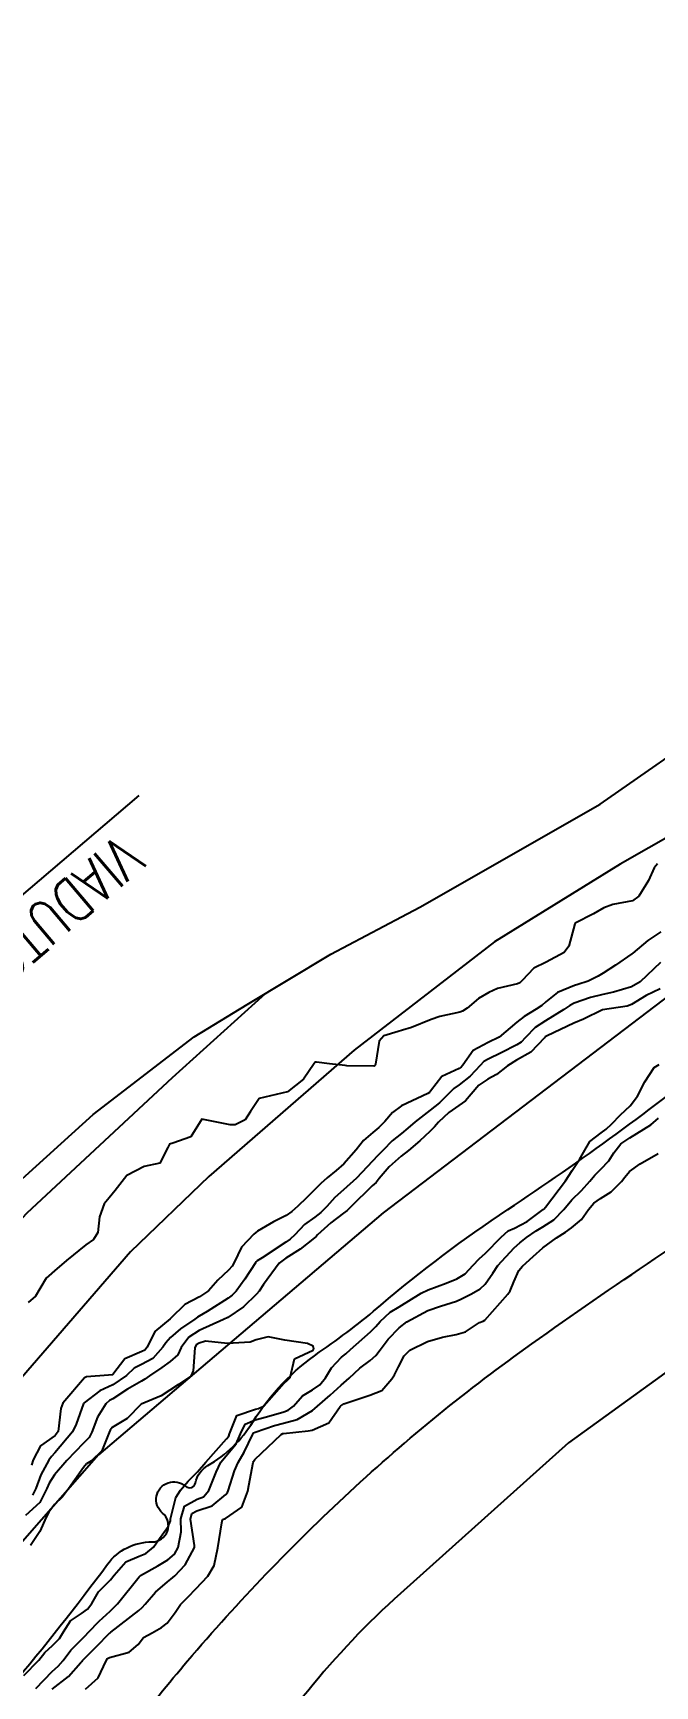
# Model space of a CAD drawing. Header units: metres. Extents: x 307586 to 320046, y 7427249 to 7434250.
# Drawn here: x 316137.1 to 316180.6, y 7433033 to 7433148.8 of the extents above; entities that cross this region are included whole.
import ezdxf

# ---------------------------------------------------------------- set-up
doc = ezdxf.new("R2010")
doc.units = ezdxf.units.M
doc.header["$MEASUREMENT"] = 0
for name, color, linetype in [('Area', 45, 'Continuous'), ('Curvas de Nivel 1m', 11, 'Continuous'), ('Curvas de Nivel 5m', 15, 'Continuous'), ('Hidrografia', 140, 'Continuous'), ('TEXTO', 45, 'Continuous'), ('TG', 45, 'Continuous'), ('Vias Primárias', 230, 'Continuous')]:
    doc.layers.add(name, color=color, linetype=linetype)
doc.styles.add('ROMANS', font='romans', dxfattribs={"height": 0.2})

msp = doc.modelspace()

# ---------------------------------------------------------------- linework, layer by layer
at = {"layer": 'Area'}
msp.add_polyline3d([(316091.49, 7433029.26, 733.19), (316098.14, 7433035.91, 733.06), (316104.82, 7433041.71, 733.17), (316114.03, 7433049.79, 733.05), (316121.27, 7433055.22, 733.01), (316132.17, 7433064.48, 733.12), (316135.8, 7433068.11, 733.04), (316141.29, 7433073.07, 733.04), (316148.36, 7433078.52, 733.26), (316152.08, 7433080.79, 733.12), (316157.94, 7433084.31, 733.27), (316162.89, 7433086.91, 733.19), (316164.18, 7433087.6, 733.22), (316176.8, 7433094.81, 742.47), (316185.19, 7433100.64, 739.44)], dxfattribs=at)
at = {"layer": 'Curvas de Nivel 1m', "flags": 128}
for points, elevation in [([(316180.83, 7433090.63), (316180.58, 7433090.36), (316180.2, 7433089.47), (316179.52, 7433088.37), (316179.08, 7433088.05), (316177.69, 7433087.78), (316177.07, 7433087.56), (316176.35, 7433087.13), (316175.06, 7433086.48), (316175.02, 7433086.42), (316174.6, 7433084.87), (316174.28, 7433084.43), (316173.03, 7433083.75), (316172.15, 7433083.33), (316171.35, 7433082.47), (316171.18, 7433082.3), (316171.01, 7433082.22), (316169.61, 7433081.89), (316169, 7433081.63), (316168.29, 7433081.21), (316167.48, 7433080.52), (316167.17, 7433080.32), (316166.98, 7433080.25), (316165.58, 7433079.93), (316164.97, 7433079.72), (316163.58, 7433079.17), (316162.97, 7433078.98), (316162.66, 7433078.88), (316161.66, 7433078.58), (316161.32, 7433078.22), (316161.07, 7433076.59), (316161.02, 7433076.51), (316160.94, 7433076.47), (316159.07, 7433076.49), (316158.94, 7433076.5), (316157.84, 7433076.63), (316156.94, 7433076.74), (316156.85, 7433076.73), (316156.78, 7433076.64), (316156.02, 7433075.56), (316154.91, 7433074.66), (316152.91, 7433074.19), (316152.31, 7433073.28), (316151.93, 7433072.7), (316151.24, 7433072.35), (316150.89, 7433072.35), (316148.89, 7433072.74), (316148.12, 7433071.5), (316146.87, 7433071.06), (316146.63, 7433071), (316146.53, 7433070.76), (316145.96, 7433069.66), (316144.85, 7433069.44), (316143.65, 7433068.8), (316142.83, 7433067.76), (316142.4, 7433067.24), (316142.05, 7433066.82), (316141.73, 7433065.9), (316141.61, 7433064.82), (316141.3, 7433064.31), (316140.78, 7433063.95), (316139.41, 7433062.85), (316139.08, 7433062.54), (316138.76, 7433062.29), (316138, 7433061.62), (316137.54, 7433060.87), (316137.25, 7433060.36), (316136.73, 7433059.9)], 733), ([(316181.06, 7433085.86), (316180.15, 7433085.26), (316179.09, 7433084.38), (316179.03, 7433084.33), (316177.89, 7433083.53), (316177.02, 7433082.98), (316176.66, 7433082.76), (316175.97, 7433082.41), (316175.25, 7433082.18), (316175.01, 7433082.11), (316173.82, 7433081.62), (316172.99, 7433080.97), (316172.72, 7433080.72), (316172.32, 7433080.46), (316171.49, 7433079.95), (316170.97, 7433079.54), (316169.74, 7433078.49), (316168.96, 7433078.11), (316167.91, 7433077.56), (316167.19, 7433076.52), (316167.08, 7433076.38), (316166.94, 7433076.29), (316165.72, 7433075.74), (316164.92, 7433074.71), (316164.85, 7433074.61), (316164.73, 7433074.54), (316162.9, 7433073.68), (316162.25, 7433073.22), (316161.71, 7433072.58), (316161.31, 7433072.16), (316160.88, 7433071.81), (316160.22, 7433071.25), (316159.72, 7433070.61), (316158.85, 7433069.61), (316158.31, 7433069.16), (316157.67, 7433068.63), (316157.24, 7433068.24), (316156.84, 7433067.85), (316156.23, 7433067.24), (316155.63, 7433066.65), (316155.2, 7433066.27), (316154.81, 7433066.01), (316153.92, 7433065.55), (316152.8, 7433064.9), (316152.68, 7433064.81), (316152.54, 7433064.69), (316151.69, 7433063.79), (316151.16, 7433062.71), (316151.03, 7433062.45), (316150.76, 7433062.16), (316150.01, 7433061.47), (316149.37, 7433060.73), (316148.74, 7433060.3), (316147.71, 7433059.77), (316146.72, 7433058.8), (316146.7, 7433058.78), (316146.68, 7433058.76), (316145.6, 7433057.88), (316145.06, 7433056.78), (316144.91, 7433056.57), (316144.7, 7433056.47), (316143.51, 7433055.97), (316142.67, 7433054.86), (316142.65, 7433054.84), (316142.37, 7433054.81), (316140.81, 7433054.69), (316140.67, 7433054.62), (316139.17, 7433052.85), (316139.03, 7433052.47), (316138.83, 7433050.86), (316138.62, 7433050.58), (316137.61, 7433049.87), (316137.08, 7433048.88), (316136.96, 7433048.51)], 732), ([(316181.03, 7433083.73), (316179.6, 7433082.37), (316179.01, 7433082.01), (316177.75, 7433081.64), (316177, 7433081.49), (316176.14, 7433081.26), (316174.99, 7433080.87), (316174.69, 7433080.72), (316174.27, 7433080.43), (316172.97, 7433079.64), (316172.25, 7433079.17), (316171.57, 7433078.46), (316171.27, 7433078.15), (316170.96, 7433077.96), (316169.86, 7433077.4), (316168.95, 7433076.96), (316168.66, 7433076.79), (316168.4, 7433076.51), (316167.69, 7433075.75), (316166.92, 7433075.16), (316166.55, 7433074.9), (316166.18, 7433074.53), (316165.55, 7433073.89), (316164.9, 7433073.38), (316163.84, 7433072.56), (316163.33, 7433072.12), (316162.88, 7433071.75), (316162.23, 7433071.22), (316161.61, 7433070.58), (316161.24, 7433070.2), (316160.86, 7433069.8), (316159.73, 7433068.61), (316158.83, 7433067.79), (316158.21, 7433067.25), (316157.66, 7433066.63), (316157.24, 7433066.21), (316156.81, 7433065.89), (316156.09, 7433065.36), (316155.42, 7433064.65), (316155.1, 7433064.35), (316154.79, 7433064.13), (316153.13, 7433063.04), (316152.77, 7433062.82), (316152.7, 7433062.76), (316152.66, 7433062.69), (316151.92, 7433061.53), (316151.31, 7433060.7), (316151.03, 7433060.42), (316150.74, 7433060.21), (316149.28, 7433059.28), (316148.72, 7433058.95), (316148.6, 7433058.87), (316148.4, 7433058.74), (316147.4, 7433058.07), (316146.71, 7433057.45), (316146.38, 7433057.08), (316146.16, 7433056.77), (316145.47, 7433055.99), (316144.68, 7433055.57), (316144.17, 7433055.3), (316143.63, 7433054.8), (316142.67, 7433054.15), (316141.75, 7433053.73), (316140.65, 7433052.88), (316140.62, 7433052.83), (316140.09, 7433051.38), (316139.83, 7433050.84), (316138.61, 7433049.37), (316138.36, 7433049.11), (316138.18, 7433048.86), (316137.62, 7433047.84), (316137.26, 7433046.87), (316137.04, 7433046.42)], 731), ([(316138.41, 7433032.83), (316139.56, 7433033.7), (316140.43, 7433034.7), (316140.49, 7433034.77), (316140.54, 7433034.83), (316141.49, 7433035.78), (316142.46, 7433036.76), (316142.49, 7433036.78), (316142.52, 7433036.81), (316144.48, 7433038.34), (316144.72, 7433038.54), (316144.93, 7433038.78), (316145.65, 7433039.61), (316146.5, 7433040.34), (316146.73, 7433040.53), (316147, 7433040.76), (316147.74, 7433041.52), (316148.38, 7433042.74), (316148.39, 7433042.89), (316148.1, 7433044.74), (316148.19, 7433045.12), (316148.56, 7433045.32), (316149.62, 7433045.67), (316150.58, 7433046.46), (316150.69, 7433046.6), (316150.75, 7433046.71), (316151.18, 7433048.12), (316151.44, 7433048.7), (316151.87, 7433049.43), (316152.48, 7433050.69), (316152.53, 7433050.78), (316152.63, 7433050.83), (316154, 7433051.3), (316154.63, 7433051.46), (316155.57, 7433051.72), (316156.65, 7433052.34), (316156.82, 7433052.47), (316157.01, 7433052.64), (316157.88, 7433053.41), (316158.67, 7433054.12), (316159.22, 7433054.61), (316159.98, 7433055.3), (316160.69, 7433055.85), (316161.1, 7433056.19), (316161.39, 7433056.58), (316161.96, 7433057.33), (316162.72, 7433058.13), (316163.26, 7433058.56), (316164.73, 7433059.34), (316165.61, 7433059.66), (316166.74, 7433060.01), (316167.09, 7433060.16), (316167.8, 7433060.51), (316168.39, 7433060.86), (316168.75, 7433061.2), (316169.29, 7433061.97), (316169.64, 7433062.49), (316170.79, 7433063.73), (316171.18, 7433064.08), (316171.65, 7433064.46), (316172.33, 7433064.93), (316172.8, 7433065.21), (316173.55, 7433065.7), (316174.25, 7433066.43), (316174.83, 7433067.1), (316175.49, 7433067.76), (316176.09, 7433068.41), (316176.43, 7433068.82), (316176.85, 7433069.25), (316177.41, 7433069.84), (316177.77, 7433070.39), (316178.25, 7433071.01), (316178.88, 7433071.45), (316180.36, 7433072.36), (316180.9, 7433072.82)], 731), ([(316140.75, 7433032.83), (316141.63, 7433033.61), (316142.2, 7433034.81), (316142.29, 7433034.96), (316142.44, 7433035.03), (316143.82, 7433035.41), (316144.45, 7433035.94), (316144.81, 7433036.43), (316145.41, 7433036.77), (316146.08, 7433037.15), (316146.47, 7433037.44), (316147.04, 7433038.19), (316147.41, 7433038.75), (316147.94, 7433039.29), (316148.49, 7433039.84), (316149.33, 7433040.73), (316149.76, 7433041.48), (316150.01, 7433042.72), (316150.3, 7433044.47), (316150.36, 7433044.71), (316150.5, 7433044.76), (316150.55, 7433044.78), (316151.7, 7433045.57), (316152.13, 7433046.69), (316152.2, 7433047.09), (316152.49, 7433048.69), (316152.52, 7433048.78), (316152.61, 7433048.9), (316154.46, 7433050.66), (316154.57, 7433050.72), (316154.62, 7433050.73), (316156.35, 7433050.92), (316156.63, 7433050.96), (316157.8, 7433051.47), (316158.6, 7433052.62), (316158.62, 7433052.65), (316158.65, 7433052.68), (316158.84, 7433052.8), (316160.66, 7433053.42), (316161.51, 7433053.74), (316162.22, 7433054.57), (316162.4, 7433054.85), (316162.69, 7433055.4), (316163.08, 7433056.18), (316163.48, 7433056.56), (316164.71, 7433057.18), (316165.76, 7433057.48), (316166.71, 7433057.66), (316167.37, 7433057.86), (316168.35, 7433058.5), (316168.62, 7433058.61), (316168.72, 7433058.67), (316170.34, 7433060.48), (316170.49, 7433060.73), (316170.76, 7433061.36), (316171.1, 7433062.14), (316171.36, 7433062.46), (316172.11, 7433063.13), (316172.79, 7433063.74), (316173.74, 7433064.44), (316174.38, 7433064.84), (316174.8, 7433065.14), (316175.49, 7433065.73), (316176, 7433066.41), (316176.37, 7433066.86), (316176.83, 7433067.2), (316177.57, 7433067.66), (316178.31, 7433068.39), (316178.54, 7433068.69), (316178.85, 7433069.08), (316179.61, 7433069.62), (316180.87, 7433070.35)], 732), ([(316136.42, 7433033.77), (316137.49, 7433034.86), (316137.9, 7433035.39), (316138.45, 7433035.89), (316138.93, 7433036.38), (316139.22, 7433036.84), (316139.69, 7433037.62), (316140.48, 7433038.13), (316140.88, 7433038.42), (316141.19, 7433038.82), (316141.66, 7433039.65), (316142.5, 7433040.49), (316142.77, 7433040.81), (316143.58, 7433041.73), (316144.52, 7433042.13), (316144.98, 7433042.32), (316145.52, 7433042.77), (316145.93, 7433043.37), (316146.55, 7433044.22), (316146.7, 7433044.61), (316146.71, 7433044.76), (316147.09, 7433046.24), (316147.4, 7433046.75), (316147.95, 7433047.39), (316148.6, 7433048.04), (316149.18, 7433048.73), (316150.62, 7433050.35), (316150.79, 7433050.54), (316150.84, 7433050.71), (316151.35, 7433052), (316152.65, 7433052.44), (316152.86, 7433052.48), (316153.27, 7433052.68), (316154.67, 7433054.25), (316154.88, 7433054.45), (316155.09, 7433054.66), (316155.4, 7433055.95), (316156.7, 7433056.56), (316156.73, 7433056.61), (316156.74, 7433056.64), (316156.7, 7433056.84), (316156.31, 7433057.04), (316154.71, 7433057.27), (316153.55, 7433057.51), (316152.71, 7433057.3), (316152.28, 7433057.12), (316150.71, 7433057.04), (316149.16, 7433057.19), (316148.71, 7433057.06), (316148.51, 7433056.94), (316148.41, 7433056.74), (316148.29, 7433055.13), (316148.14, 7433054.75), (316147.26, 7433054.16), (316146.66, 7433053.76), (316146.06, 7433053.36), (316144.65, 7433052.78), (316143.67, 7433051.77), (316142.63, 7433051.15), (316142.47, 7433050.97), (316142.42, 7433050.81), (316141.9, 7433049.52), (316141.17, 7433048.82), (316140.83, 7433048.6), (316140.6, 7433048.34), (316139.56, 7433046.85), (316139.13, 7433046.3), (316138.57, 7433045.76), (316138.19, 7433045.23), (316138, 7433044.87), (316137.56, 7433043.86), (316136.89, 7433042.88)], 729)]:
    msp.add_lwpolyline(points, dxfattribs=dict(at, elevation=elevation))
at = {"layer": 'Curvas de Nivel 5m', "elevation": 730, "flags": 128}
for points in [[(316181.01, 7433081.88), (316180.04, 7433081.41), (316178.99, 7433080.78), (316178.7, 7433080.67), (316176.98, 7433080.4), (316175.64, 7433079.75), (316174.97, 7433079.47), (316173.09, 7433078.58), (316172.96, 7433078.51), (316172.93, 7433078.48), (316172.9, 7433078.45), (316171.96, 7433077.45), (316170.95, 7433076.87), (316170.31, 7433076.48), (316169.55, 7433075.87), (316168.93, 7433075.54), (316168.31, 7433075.12), (316167.78, 7433074.51), (316167.38, 7433074.04), (316166.9, 7433073.71), (316166.21, 7433073.22), (316165.48, 7433072.53), (316165.21, 7433072.22), (316164.88, 7433071.88), (316164.18, 7433071.24), (316163.37, 7433070.56), (316162.86, 7433070.16), (316162.02, 7433069.4), (316161.32, 7433068.59), (316161.11, 7433068.32), (316160.84, 7433068.07), (316159.35, 7433066.61), (316159.08, 7433066.35), (316158.82, 7433066.16), (316157.94, 7433065.49), (316157.01, 7433064.64), (316156.9, 7433064.53), (316156.79, 7433064.44), (316155.78, 7433063.65), (316154.78, 7433063.02), (316154.33, 7433062.67), (316153.23, 7433061.16), (316152.91, 7433060.69), (316152.74, 7433060.48), (316151.83, 7433059.6), (316150.72, 7433058.86), (316150.43, 7433058.71), (316148.71, 7433057.95), (316147.98, 7433057.48), (316147.46, 7433056.75), (316147.22, 7433056.23), (316146.69, 7433055.77), (316146.09, 7433055.36), (316145.24, 7433054.77), (316144.91, 7433054.54), (316144.67, 7433054.39), (316143.7, 7433053.83), (316142.66, 7433053.17), (316142.43, 7433053.04), (316142.17, 7433052.81), (316141.59, 7433051.87), (316141.19, 7433050.82), (316141, 7433050.45), (316140.62, 7433050.06), (316139.45, 7433048.85), (316138.59, 7433047.84), (316138.2, 7433047.25), (316138.05, 7433046.87), (316137.54, 7433045.9), (316136.55, 7433044.98)], [(316137.27, 7433032.87), (316138.42, 7433034.05), (316138.84, 7433034.44), (316139.18, 7433034.84), (316139.72, 7433035.56), (316140.46, 7433036.31), (316140.72, 7433036.57), (316140.96, 7433036.82), (316141.7, 7433037.59), (316142.48, 7433038.29), (316142.99, 7433038.8), (316144.5, 7433040.69), (316144.55, 7433040.73), (316144.61, 7433040.78), (316145.82, 7433041.46), (316146.52, 7433041.88), (316146.99, 7433042.29), (316147.24, 7433042.75), (316147.45, 7433043.85), (316147.44, 7433044.75), (316147.69, 7433045.63), (316148.57, 7433046.13), (316149.01, 7433046.3), (316149.39, 7433046.73), (316149.9, 7433048.02), (316150.23, 7433048.72), (316150.61, 7433049.17), (316151.31, 7433050.01), (316151.61, 7433050.7), (316151.94, 7433051.39), (316152.64, 7433051.69), (316153.43, 7433051.89), (316154.65, 7433052.24), (316154.95, 7433052.36), (316155.32, 7433052.65), (316155.95, 7433053.36), (316156.66, 7433053.8), (316157.17, 7433054.14), (316157.57, 7433054.63), (316157.99, 7433055.32), (316158.69, 7433056.07), (316158.99, 7433056.32), (316159.32, 7433056.61), (316160.72, 7433057.84), (316161.09, 7433058.22), (316161.4, 7433058.58), (316162.09, 7433059.22), (316162.73, 7433059.61), (316164.27, 7433060.55), (316164.75, 7433060.8), (316166.01, 7433061.27), (316166.76, 7433061.56), (316167.36, 7433061.92), (316167.91, 7433062.51), (316168.32, 7433062.96), (316168.78, 7433063.37), (316169.86, 7433064.48), (316170.35, 7433064.92), (316170.8, 7433065.12), (316171.7, 7433065.57), (316172.82, 7433066.42), (316172.84, 7433066.44), (316172.85, 7433066.45), (316172.97, 7433066.59), (316174.38, 7433068.43), (316174.85, 7433069.16), (316175.35, 7433069.93), (316175.64, 7433070.41), (316176.09, 7433071.19), (316176.88, 7433071.79), (316177.23, 7433072.05), (316177.6, 7433072.39), (316178.23, 7433073.05), (316178.91, 7433073.68), (316179.43, 7433074.37), (316179.93, 7433075.36), (316180.6, 7433076.36), (316180.95, 7433076.57)]]:
    msp.add_lwpolyline(points, dxfattribs=at)
at = {"layer": 'Hidrografia', "elevation": 735.42}
msp.add_lwpolyline([(316341.69, 7433148.82), (316317.46, 7433140.93), (316300.32, 7433135.03), (316280.74, 7433128.54), (316254.77, 7433116.83), (316218.73, 7433098.62), (316204.81, 7433092.47), (316193, 7433088.65), (316183.37, 7433082.73), (316161.6, 7433066.19), (316141.66, 7433049.24), (316128.33, 7433034.07), (316109.22, 7433008.47), (316102.47, 7433000.66), (316095.76, 7432992.79), (316087.03, 7432982.21), (316083.82, 7432978.32), (316071.54, 7432959.2)], dxfattribs=at)
at = {"layer": 'Hidrografia'}
msp.add_lwpolyline([(316077.51, 7432956.06, 0.010683), (316089.2, 7432974.31, -0.005453), (316091.5, 7432977.98, -0.021327), (316101.26, 7432991.85, -0.04428), (316109.38, 7433000.67, 0.035521), (316117.82, 7433009.52, 0.023812), (316122.72, 7433016.07, -0.025918), (316135.54, 7433033.03, 0.015251), (316142.29, 7433041.57, -0.238309), (316145.41, 7433043.14, 0.702365), (316146.15, 7433045.16, -1.011941), (316147.76, 7433047.04, 0.575451), (316148.45, 7433047.27, -0.214761), (316149.32, 7433048.48, 0.123952), (316152.49, 7433051.56, -0.104264), (316157.13, 7433056.42, 0.02594), (316161.45, 7433059.73, -0.029887), (316170.33, 7433066.41, 0.023239), (316185.27, 7433077.34, -0.06165)], format="xyb", dxfattribs=at)
at = {"layer": 'TEXTO'}
msp.add_line((316144.48, 7433095.43), (316078.88, 7433039.52), dxfattribs=at)
at = {"layer": 'Vias Primárias'}
for points in [[(316340.94, 7433124.19), (316315.78, 7433116.02), (316286.96, 7433104.58), (316260.3, 7433092.84), (316225.86, 7433077.49), (316201.5, 7433066.73), (316185.89, 7433058.25), (316174.59, 7433050.08), (316162.82, 7433039.53, 0.040395), (316156.32, 7433032.69, -0.020352), (316151.05, 7433026.66, 0.046337), (316145.25, 7433019.3, 0.003393), (316136.67, 7433005.85), (316117.59, 7432973.32), (316107.47, 7432958.28)], [(316340.94, 7433124.19), (316315.78, 7433116.02), (316286.96, 7433104.58), (316260.3, 7433092.84), (316225.86, 7433077.49), (316201.5, 7433066.73), (316185.89, 7433058.25), (316174.59, 7433050.08), (316162.82, 7433039.53, 0.040395), (316156.32, 7433032.69, -0.020352), (316151.05, 7433026.66, 0.046337), (316145.25, 7433019.3, 0.003393), (316136.67, 7433005.85), (316117.59, 7432973.32), (316107.47, 7432958.28)], [(316140.41, 7433024.84, -0.030989), (316147.9, 7433034.8, -0.029248), (316159.27, 7433046.65, -0.032412), (316172.02, 7433057.01, -0.006715), (316180.66, 7433062.98, -0.032081), (316194.77, 7433071.18, 0.002605)], [(316140.41, 7433024.84, -0.030989), (316147.9, 7433034.8, -0.029248), (316159.27, 7433046.65, -0.032412), (316172.02, 7433057.01, -0.006715), (316180.66, 7433062.98, -0.032081), (316194.77, 7433071.18, 0.002605)]]:
    msp.add_lwpolyline(points, format="xyb", dxfattribs=at)
msp.add_lwpolyline([(316186.23, 7433095.19), (316178.2, 7433090.62), (316169.4, 7433085.16), (316159.57, 7433077.58), (316149.39, 7433068.73), (316143.91, 7433063.46), (316134.44, 7433052.55), (316123.03, 7433039.31), (316116.38, 7433031.28)], dxfattribs=at)
msp.add_lwpolyline([(316186.23, 7433095.19), (316178.2, 7433090.62), (316169.4, 7433085.16), (316159.57, 7433077.58), (316149.39, 7433068.73), (316143.91, 7433063.46), (316134.44, 7433052.55), (316123.03, 7433039.31), (316116.38, 7433031.28)], dxfattribs=at)
at = {"layer": 'Vias Primárias', "elevation": 733.07}
msp.add_lwpolyline([(316097.51, 7433035.27), (316101.57, 7433036.32), (316104.67, 7433037.67), (316109.74, 7433039.95), (316115.13, 7433042.96), (316116.98, 7433044.05), (316118.38, 7433045.27), (316119.84, 7433046.85), (316123.93, 7433051.89), (316129.32, 7433058.36), (316136.66, 7433066.18), (316146.85, 7433075.66), (316153.36, 7433081.56)], dxfattribs=at)
msp.add_lwpolyline([(316097.51, 7433035.27), (316101.57, 7433036.32), (316104.67, 7433037.67), (316109.74, 7433039.95), (316115.13, 7433042.96), (316116.98, 7433044.05), (316118.38, 7433045.27), (316119.84, 7433046.85), (316123.93, 7433051.89), (316129.32, 7433058.36), (316136.66, 7433066.18), (316146.85, 7433075.66), (316153.36, 7433081.56)], dxfattribs=at)

# ---------------------------------------------------------------- texts
at = {"layer": 'TG', "style": 'ROMANS', "width": 0.8}
msp.add_text('VIADUTO RODOVIA EDGARD MÁXIMO ZAMBOTO', height=3, rotation=220.4412, dxfattribs=at).set_placement((316143.11, 7433092.82, 752.38))

doc.saveas('drawing.dxf')
